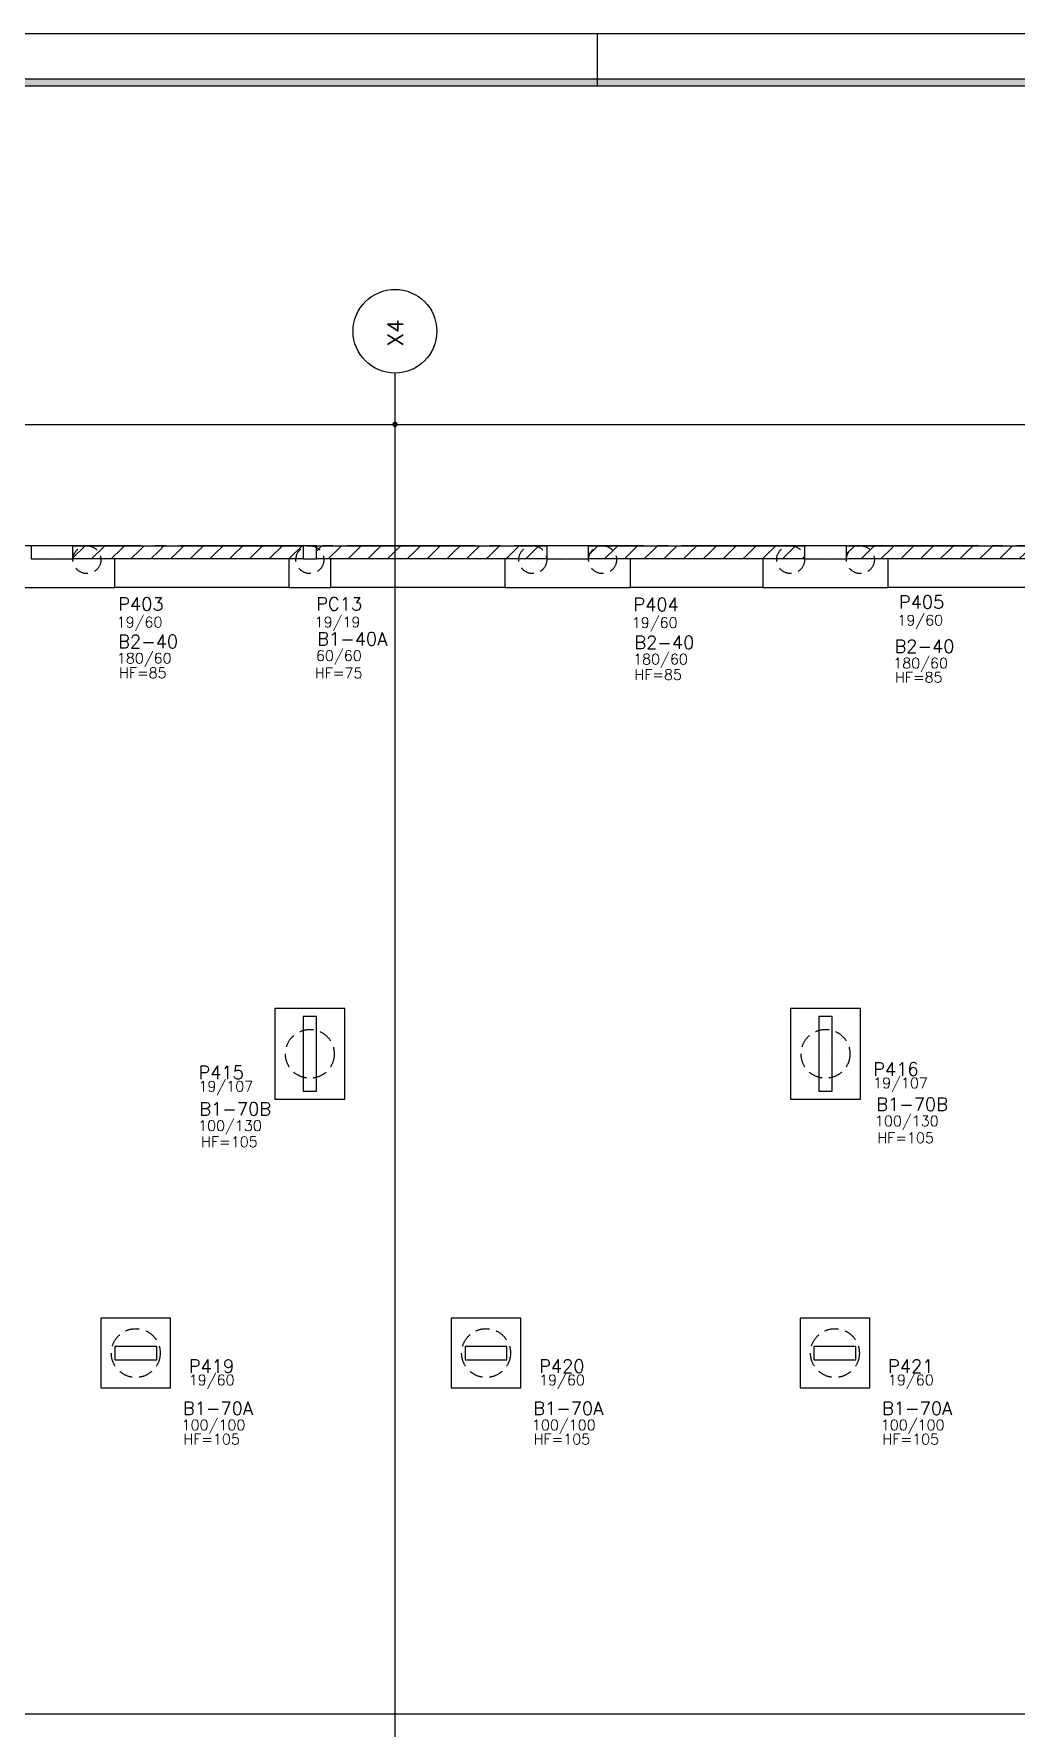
# Model space of a CAD drawing. Extents: x -9640 to 3028, y -572 to 5735.
# Drawn here: x -4717 to -3309, y 3306 to 5735 of the extents above; entities that cross this region are included whole.
import ezdxf

# ---------------------------------------------------------------- set-up
doc = ezdxf.new("R2010")
doc.units = 0
doc.header["$LTSCALE"] = 100
doc.header["$MEASUREMENT"] = 0
doc.linetypes.add('ESTILO_TQS_0002', pattern=[0.3, 0.2, -0.1])
doc.linetypes.add('ESTILO_TQS_0004', pattern=[2.4, 1.5, 0.2, 0.15, -0.2, 0.15, -0.2])
doc.layers.get('0').update_dxf_attribs({"color": 245, "linetype": 'CONTINUOUS'})
for name, color, linetype in [('01', 7, 'CONTINUOUS'), ('12', 7, 'CONTINUOUS'), ('18', 4, 'CONTINUOUS'), ('2', 5, 'CONTINUOUS'), ('205', 5, 'ESTILO_TQS_0004'), ('210', 7, 'ESTILO_TQS_0002'), ('221', 102, 'CONTINUOUS'), ('240', 43, 'CONTINUOUS'), ('242', 7, 'CONTINUOUS'), ('251', 5, 'CONTINUOUS'), ('9', 3, 'CONTINUOUS')]:
    doc.layers.add(name, color=color, linetype=linetype)
doc.styles.get("Standard").update_dxf_attribs({"font": 'ROMANS.SHX'})

# ---------------------------------------------------------------- blocks, each defined once
blk = doc.blocks.new('_H0B108D4A6C-008')
for p, q in [((-3552.126, 4989.723917), (-3540.742163, 5001.107754)), ((-3540.742163, 5001.107754), (-3540.253917, 5001.596)), ((-3530.969645, 4982.596), (-3513.621097, 4999.944548)), ((-3513.621097, 4999.944548), (-3511.969645, 5001.596)), ((-3502.685374, 4982.596), (-3486.500032, 4998.781342)), ((-3486.500032, 4998.781342), (-3483.685374, 5001.596)), ((-3474.401103, 4982.596), (-3459.378967, 4997.618136)), ((-3459.378967, 4997.618136), (-3455.401103, 5001.596)), ((-3446.116832, 4982.596), (-3432.257901, 4996.45493)), ((-3432.257901, 4996.45493), (-3427.116832, 5001.596)), ((-3417.83256, 4982.596), (-3405.136836, 4995.291724)), ((-3405.136836, 4995.291724), (-3398.83256, 5001.596)), ((-3389.548289, 4982.596), (-3378.015771, 4994.128518)), ((-3378.015771, 4994.128518), (-3370.548289, 5001.596)), ((-3361.264018, 4982.596), (-3350.894706, 4992.965312)), ((-3350.894706, 4992.965312), (-3342.264018, 5001.596)), ((-3332.979747, 4982.596), (-3323.77364, 4991.802106)), ((-3323.77364, 4991.802106), (-3313.979747, 5001.596)), ((-3304.695476, 4982.596), (-3296.652575, 4990.638901)), ((-3296.652575, 4990.638901), (-3285.695476, 5001.596)), ((-3276.411204, 4982.596), (-3269.53151, 4989.475695)), ((-3269.53151, 4989.475695), (-3257.411204, 5001.596)), ((-3248.126933, 4982.596), (-3242.410444, 4988.312489)), ((-3242.410444, 4988.312489), (-3229.126933, 5001.596)), ((-3219.842662, 4982.596), (-3215.289379, 4987.149283)), ((-3215.289379, 4987.149283), (-3200.842662, 5001.596)), ((-3191.558391, 4982.596), (-3188.168314, 4985.986077)), ((-3188.168314, 4985.986077), (-3172.558391, 5001.596)), ((-3163.274119, 4982.596), (-3161.047249, 4984.822871)), ((-3161.047249, 4984.822871), (-3144.274119, 5001.596)), ((-3134.989848, 4982.596), (-3133.926183, 4983.659665)), ((-3133.926183, 4983.659665), (-3115.989848, 5001.596))]:
    blk.add_line(p, q)
blk = doc.blocks.new('_H0B108D4A6C-009')
for p, q in [((-4311.626, 4993.89924), (-4304.348262, 5001.176979)), ((-4304.348262, 5001.176979), (-4303.92924, 5001.596)), ((-4294.644969, 4982.596), (-4277.603822, 4999.637147)), ((-4277.603822, 4999.637147), (-4275.644969, 5001.596)), ((-4266.360698, 4982.596), (-4250.859382, 4998.097316)), ((-4250.859382, 4998.097316), (-4247.360698, 5001.596)), ((-4238.076427, 4982.596), (-4224.114942, 4996.557485)), ((-4224.114942, 4996.557485), (-4219.076427, 5001.596)), ((-4209.792155, 4982.596), (-4197.370502, 4995.017653)), ((-4197.370502, 4995.017653), (-4190.792155, 5001.596)), ((-4181.507884, 4982.596), (-4170.626062, 4993.477822)), ((-4170.626062, 4993.477822), (-4162.507884, 5001.596)), ((-4153.223613, 4982.596), (-4143.881623, 4991.93799)), ((-4143.881623, 4991.93799), (-4134.223613, 5001.596)), ((-4124.939342, 4982.596), (-4117.137183, 4990.398159)), ((-4117.137183, 4990.398159), (-4105.939342, 5001.596)), ((-4096.65507, 4982.596), (-4090.392743, 4988.858328)), ((-4090.392743, 4988.858328), (-4077.65507, 5001.596)), ((-4068.370799, 4982.596), (-4063.648303, 4987.318496)), ((-4063.648303, 4987.318496), (-4049.370799, 5001.596)), ((-4040.086528, 4982.596), (-4036.903863, 4985.778665)), ((-4036.903863, 4985.778665), (-4021.086528, 5001.596)), ((-4011.802257, 4982.596), (-4010.159423, 4984.238833)), ((-4010.159423, 4984.238833), (-3992.802257, 5001.596)), ((-3983.517985, 4982.596), (-3983.414983, 4982.699002)), ((-3983.414983, 4982.699002), (-3981.626, 4984.487985))]:
    blk.add_line(p, q)
blk = doc.blocks.new('_H0B108D4A6C-010')
for p, q in [((-3921.626, 4987.919443), (-3908.740477, 5000.804966)), ((-3908.740477, 5000.804966), (-3907.949443, 5001.596)), ((-3898.665172, 4982.596), (-3882.09213, 4999.169042)), ((-3882.09213, 4999.169042), (-3879.665172, 5001.596)), ((-3870.3809, 4982.596), (-3855.443783, 4997.533118)), ((-3855.443783, 4997.533118), (-3851.3809, 5001.596)), ((-3842.096629, 4982.596), (-3828.795436, 4995.897193)), ((-3828.795436, 4995.897193), (-3823.096629, 5001.596)), ((-3813.812358, 4982.596), (-3802.147089, 4994.261269)), ((-3802.147089, 4994.261269), (-3794.812358, 5001.596)), ((-3785.528087, 4982.596), (-3775.498742, 4992.625344)), ((-3775.498742, 4992.625344), (-3766.528087, 5001.596)), ((-3757.243815, 4982.596), (-3748.850395, 4990.98942)), ((-3748.850395, 4990.98942), (-3738.243815, 5001.596)), ((-3728.959544, 4982.596), (-3722.202049, 4989.353496)), ((-3722.202049, 4989.353496), (-3709.959544, 5001.596)), ((-3700.675273, 4982.596), (-3695.553702, 4987.717571)), ((-3695.553702, 4987.717571), (-3681.675273, 5001.596)), ((-3672.391002, 4982.596), (-3668.905355, 4986.081647)), ((-3668.905355, 4986.081647), (-3653.391002, 5001.596)), ((-3644.10673, 4982.596), (-3642.257008, 4984.445723)), ((-3642.257008, 4984.445723), (-3625.10673, 5001.596)), ((-3615.822459, 4982.596), (-3615.608661, 4982.809798)), ((-3615.608661, 4982.809798), (-3612.126, 4986.292459))]:
    blk.add_line(p, q)
blk = doc.blocks.new('_H0B108D4A6C-011')
for p, q in [((-4660.626, 4984.310495), (-4644.28154, 5000.654955)), ((-4644.28154, 5000.654955), (-4643.340495, 5001.596)), ((-4634.056224, 4982.596), (-4617.5371, 4999.115124)), ((-4617.5371, 4999.115124), (-4615.056224, 5001.596)), ((-4605.771953, 4982.596), (-4590.79266, 4997.575293)), ((-4590.79266, 4997.575293), (-4586.771953, 5001.596)), ((-4577.487682, 4982.596), (-4564.04822, 4996.035461)), ((-4564.04822, 4996.035461), (-4558.487682, 5001.596)), ((-4549.20341, 4982.596), (-4537.303781, 4994.49563)), ((-4537.303781, 4994.49563), (-4530.20341, 5001.596)), ((-4520.919139, 4982.596), (-4510.559341, 4992.955798)), ((-4510.559341, 4992.955798), (-4501.919139, 5001.596)), ((-4492.634868, 4982.596), (-4483.814901, 4991.415967)), ((-4483.814901, 4991.415967), (-4473.634868, 5001.596)), ((-4464.350597, 4982.596), (-4457.070461, 4989.876136)), ((-4457.070461, 4989.876136), (-4445.350597, 5001.596)), ((-4436.066325, 4982.596), (-4430.326021, 4988.336304)), ((-4430.326021, 4988.336304), (-4417.066325, 5001.596)), ((-4407.782054, 4982.596), (-4403.581581, 4986.796473)), ((-4403.581581, 4986.796473), (-4388.782054, 5001.596)), ((-4379.497783, 4982.596), (-4376.837141, 4985.256641)), ((-4376.837141, 4985.256641), (-4360.497783, 5001.596)), ((-4351.213512, 4982.596), (-4350.092702, 4983.71681)), ((-4350.092702, 4983.71681), (-4332.213512, 5001.596))]:
    blk.add_line(p, q)

msp = doc.modelspace()

# ---------------------------------------------------------------- linework, layer by layer
msp.add_line((-3909.575601, 5735.409286), (-3909.575601, 5660.409286))
for points in [[(-9639.575601, -572.090714), (3027.924399, -572.090714), (3027.924399, 5735.409286), (-9639.575601, 5735.409286), (-9639.575601, -572.090714)], [(2952.924399, -497.090714), (2952.924399, -507.590714), (-9462.575601, -507.590714), (-9462.575601, 5670.909286), (2952.924399, 5670.909286), (2952.924399, 5660.409286), (-9452.075601, 5660.409286), (-9452.075601, -497.090714), (2952.924399, -497.090714)], [(-9452.075601, -497.090714), (2952.924399, -497.090714), (2952.924399, 5660.409286), (-9452.075601, 5660.409286), (-9452.075601, -497.090714)]]:
    msp.add_lwpolyline(points)
for points in [[(-9452.075601, 5660.409286), (-9462.575601, 5670.909286), (2952.924399, 5670.909286)], [(-9452.075601, 5660.409286), (2952.924399, 5670.909286), (2952.924399, 5660.409286)]]:
    msp.add_solid(points)
at = {"layer": '01'}
for p, q in [((-4351.126, 4941.596126), (-4600.626, 4941.596126)), ((-4041.626, 4941.596), (-4291.126, 4941.596)), ((-3672.126, 4941.596), (-3861.626, 4941.596)), ((-3169.126, 4941.596), (-3492.126, 4941.596))]:
    msp.add_line(p, q, dxfattribs=at)
for points in [[(-4660.626, 5001.596), (-4330.626, 5001.596), (-4330.626, 4982.596), (-4660.626, 4982.596), (-4660.626, 5001.596)], [(-4311.626, 5001.596), (-3981.626, 5001.596), (-3981.626, 4982.596), (-4311.626, 4982.596), (-4311.626, 5001.596)], [(-3921.626, 5001.596), (-3612.126, 5001.596), (-3612.126, 4982.596), (-3921.626, 4982.596), (-3921.626, 5001.596)], [(-3552.126, 5001.596), (-3109.126, 5001.596), (-3109.126, 4982.596), (-3552.126, 4982.596), (-3552.126, 5001.596)]]:
    msp.add_lwpolyline(points, dxfattribs=at)
at = {"layer": '18'}
for p, q in [((-4199.123325, 5249.096126), (-4199.123325, -248.404)), ((246.876232, 3326.596), (-9253.123768, 3326.596))]:
    msp.add_line(p, q, dxfattribs=at)
msp.add_circle((-4199.123325, 5309.096126), 60, dxfattribs=at)
at = {"layer": '2'}
for points in [[(-4660.626, 4982.596), (-4660.626, 5001.596), (-4720.626, 5001.596), (-4720.626, 4982.596), (-4660.626, 4982.596)], [(-4311.626, 4982.596), (-4311.626, 5001.596), (-4330.626, 5001.596), (-4330.626, 4982.596), (-4311.626, 4982.596)], [(-3921.626, 4982.596), (-3921.626, 5001.596), (-3981.626, 5001.596), (-3981.626, 4982.596), (-3921.626, 4982.596)], [(-3552.126, 4982.596), (-3552.126, 5001.596), (-3612.126, 5001.596), (-3612.126, 4982.596), (-3552.126, 4982.596)], [(-4330.626, 4219.596), (-4311.626, 4219.596), (-4311.626, 4326.596), (-4330.626, 4326.596), (-4330.626, 4219.596)], [(-3591.626, 4219.596), (-3572.626, 4219.596), (-3572.626, 4326.596), (-3591.626, 4326.596), (-3591.626, 4219.596)], [(-4540.626021, 3834.596), (-4540.626021, 3853.596), (-4600.626021, 3853.596), (-4600.626021, 3834.596), (-4540.626021, 3834.596)], [(-4038.626021, 3834.596), (-4038.626021, 3853.596), (-4098.626021, 3853.596), (-4098.626021, 3834.596), (-4038.626021, 3834.596)], [(-3538.626021, 3834.596), (-3538.626021, 3853.596), (-3598.626021, 3853.596), (-3598.626021, 3834.596), (-3538.626021, 3834.596)]]:
    msp.add_lwpolyline(points, dxfattribs=at)
at = {"layer": '205'}
msp.add_line((-3.123768, 5001.596), (-9003.123768, 5001.596), dxfattribs=at)
at = {"layer": '210'}
for centre, radius in [((-4640.626, 4981.596), 20), ((-4321.126, 4981.596126), 20), ((-4001.626, 4981.596), 20), ((-3901.626, 4981.596), 20), ((-3632.126, 4981.596), 20), ((-3532.126, 4981.596), 20), ((-4321.126, 4273.096), 35), ((-3582.126, 4273.096), 35), ((-4570.626485, 3844.095874), 35), ((-4068.626021, 3844.096), 35), ((-3568.626021, 3844.096), 35)]:
    msp.add_circle(centre, radius, dxfattribs=at)
at = {"layer": '221', "color": 102}
for p, q in [((-4199.123325, 5249.096126), (-4199.123325, 5249.096126)), ((-4199.123325, 5249.096126), (-4199.123325, 5249.096126)), ((-4199.123325, 5230.346126), (-4199.123325, 5156.672781)), ((-4199.123325, 5230.346126), (-4199.123325, 5156.672781)), ((-6151.123768, 5175.422781), (-4199.123325, 5175.422781)), ((-4199.123325, 5175.422781), (-1971.623768, 5175.422781))]:
    msp.add_line(p, q, dxfattribs=at)
for radius in [3, 3, 1.5, 1.5]:
    msp.add_circle((-4199.123325, 5175.422781), radius, dxfattribs=at)
at = {"layer": '240'}
for points in [[(-4660.626, 5001.596), (-4330.626, 5001.596), (-4330.626, 4982.596), (-4660.626, 4982.596), (-4660.626, 5001.596)], [(-4311.626, 5001.596), (-3981.626, 5001.596), (-3981.626, 4982.596), (-4311.626, 4982.596), (-4311.626, 5001.596)], [(-3921.626, 5001.596), (-3612.126, 5001.596), (-3612.126, 4982.596), (-3921.626, 4982.596), (-3921.626, 5001.596)], [(-3552.126, 5001.596), (-3109.126, 5001.596), (-3109.126, 4982.596), (-3552.126, 4982.596), (-3552.126, 5001.596)]]:
    msp.add_lwpolyline(points, dxfattribs=at)
at = {"layer": '242'}
for p, q in [((-4690.626, 4992.096), (-4690.626, 4992.096)), ((-4321.126, 4992.096), (-4321.126, 4992.096)), ((-3951.626, 4992.096), (-3951.626, 4992.096)), ((-3582.126, 4992.096), (-3582.126, 4992.096)), ((-4321.126, 4273.096), (-4321.126, 4273.096)), ((-3582.126, 4273.096), (-3582.126, 4273.096)), ((-4570.626021, 3844.096), (-4570.626021, 3844.096)), ((-4068.626021, 3844.096), (-4068.626021, 3844.096)), ((-3568.626021, 3844.096), (-3568.626021, 3844.096))]:
    msp.add_line(p, q, dxfattribs=at)
at = {"layer": '251', "linetype": 'Continuous'}
for p, q in [((-4600.626, 4941.596), (-4600.626, 4982.596)), ((-4351.126, 4982.596126), (-4351.126, 4941.596126)), ((-4291.126, 4941.596126), (-4291.126, 4982.596126)), ((-4041.626, 4982.596), (-4041.626, 4941.596)), ((-3861.626, 4941.596), (-3861.626, 4982.596)), ((-3672.126, 4982.596), (-3672.126, 4941.596)), ((-3492.126, 4941.596), (-3492.126, 4982.596)), ((-4780.626, 4941.596), (-4600.626, 4941.596)), ((-4351.126, 4941.596126), (-4291.126, 4941.596126)), ((-4041.626, 4941.596), (-3861.626, 4941.596)), ((-3672.126, 4941.596), (-3492.126, 4941.596))]:
    msp.add_line(p, q, dxfattribs=at)
for points in [[(-4371.126, 4338.096), (-4371.126, 4208.096), (-4271.126, 4208.096), (-4271.126, 4338.096), (-4371.126, 4338.096)], [(-3632.126, 4338.096), (-3632.126, 4208.096), (-3532.126, 4208.096), (-3532.126, 4338.096), (-3632.126, 4338.096)], [(-4520.626485, 3894.095874), (-4620.626485, 3894.095874), (-4620.626485, 3794.095874), (-4520.626485, 3794.095874), (-4520.626485, 3894.095874)], [(-4018.626021, 3894.096), (-4118.626021, 3894.096), (-4118.626021, 3794.096), (-4018.626021, 3794.096), (-4018.626021, 3894.096)], [(-3518.626021, 3894.096), (-3618.626021, 3894.096), (-3618.626021, 3794.096), (-3518.626021, 3794.096), (-3518.626021, 3894.096)]]:
    msp.add_lwpolyline(points, dxfattribs=at)

# ---------------------------------------------------------------- block references
at = {"layer": '240'}
for name in ['_H0B108D4A6C-011', '_H0B108D4A6C-009', '_H0B108D4A6C-010', '_H0B108D4A6C-008']:
    msp.add_blockref(name, (0, 0), dxfattribs=at)

# ---------------------------------------------------------------- texts
at = {"layer": '12', "linetype": 'Continuous'}
for s, p in [('19/60', (-4598.015663, 4884.427706)), ('19/19', (-4314.263369, 4884.607555)), ('19/60', (-3859.678752, 4883.733628)), ('19/60', (-3479.173407, 4887.265748)), ('180/60', (-4597.652348, 4832.738457)), ('60/60', (-4312.38976, 4836.498766)), ('180/60', (-3857.866674, 4831.419538)), ('180/60', (-3485.050347, 4825.807291)), ('HF=85', (-4594.621241, 4811.853777)), ('HF=75', (-4313.875111, 4811.632473)), ('HF=85', (-3856.083536, 4809.168035)), ('HF=85', (-3482.613511, 4805.516882)), ('19/107', (-4480.783481, 4219.00159)), ('19/107', (-3513.8011, 4223.737282)), ('19/60', (-4494.575615, 3797.920633)), ('19/60', (-3992.575615, 3797.920633)), ('19/60', (-3492.575615, 3797.920633)), ('100/100', (-4504.841624, 3733.410338)), ('100/100', (-4002.84116, 3733.410464)), ('100/100', (-3502.84116, 3733.410464)), ('HF=105', (-4502.404788, 3713.119929)), ('HF=105', (-4000.404324, 3713.120055)), ('HF=105', (-3500.404324, 3713.120055))]:
    msp.add_text(s, height=15, dxfattribs=at).set_placement(p)
for s, p in [('100/130', (-4481.276335, 4162.645485)), ('100/130', (-3511.263444, 4169.317337)), ('HF=105', (-4476.904963, 4139.453271)), ('HF=105', (-3507.85934, 4145.157856))]:
    msp.add_text(s, height=15, rotation=360, dxfattribs=at).set_placement(p)
at = {"layer": '18'}
msp.add_text('X4', height=22.5, rotation=90, dxfattribs=at).set_placement((-4187.347855, 5287.343295))
at = {"layer": '9', "linetype": 'Continuous'}
for s, p in [('P403', (-4595.82591, 4908.632009)), ('PC13', (-4312.073616, 4908.811858)), ('P404', (-3857.488999, 4907.937931)), ('P405', (-3476.983653, 4911.47005)), ('P415', (-4480.783481, 4237.00159)), ('P416', (-3513.8011, 4241.737282)), ('P419', (-4494.575615, 3815.920633)), ('P420', (-3992.575615, 3815.920633)), ('P421', (-3492.575615, 3815.920633))]:
    msp.add_text(s, height=18.75, dxfattribs=at).set_placement(p)
at = {"layer": '9'}
for s, p in [('B2-40', (-4595.908167, 4854.90042)), ('B1-40A', (-4310.64558, 4858.660729)), ('B2-40', (-3856.122494, 4853.581501)), ('B2-40', (-3483.306166, 4847.969254)), ('B1-70A', (-4503.097443, 3755.572301)), ('B1-70A', (-4001.096979, 3755.572427)), ('B1-70A', (-3501.096979, 3755.572427))]:
    msp.add_text(s, height=18.75, dxfattribs=at).set_placement(p)
for p in [(-4479.532154, 4184.807448), (-3509.519263, 4191.4793)]:
    msp.add_text('B1-70B', height=18.75, rotation=360, dxfattribs=at).set_placement(p)

doc.saveas('drawing.dxf')
